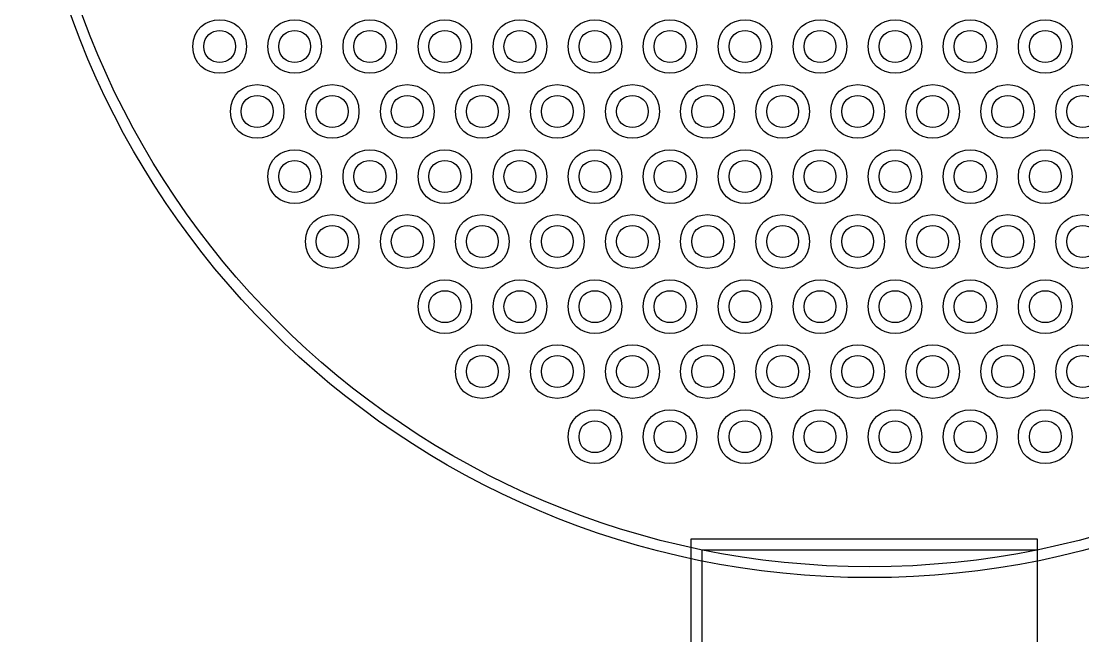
# Model space of a CAD drawing. Extents: x -12.2 to 12.2, y 340.7 to 359.5.
# Drawn here: x -1.429 to 0.359, y 354.228 to 355.262 of the extents above; entities that cross this region are included whole.
import ezdxf

# ---------------------------------------------------------------- set-up
doc = ezdxf.new("R2010")
doc.units = 0
doc.layers.get('0').update_dxf_attribs({"linetype": 'CONTINUOUS'})

msp = doc.modelspace()

# ---------------------------------------------------------------- linework, layer by layer
at = {"color": 5}
for points in [[(-1.068361, 355.219802), (-1.068361, 355.219802)], [(-1.049693, 355.219802), (-1.049693, 355.219802)], [(-0.941962, 355.219802), (-0.941962, 355.219802)], [(-0.923294, 355.219802), (-0.923294, 355.219802)], [(-0.815175, 355.219802), (-0.815175, 355.219802)], [(-0.796896, 355.219802), (-0.796896, 355.219802)], [(-0.688776, 355.219802), (-0.688776, 355.219802)], [(-0.670497, 355.219802), (-0.670497, 355.219802)], [(-0.562377, 355.219802), (-0.562377, 355.219802)], [(-0.544098, 355.219802), (-0.544098, 355.219802)], [(-0.435979, 355.219802), (-0.435979, 355.219802)], [(-0.417699, 355.219802), (-0.417699, 355.219802)], [(-0.30958, 355.219802), (-0.30958, 355.219802)], [(-0.2913, 355.219802), (-0.2913, 355.219802)], [(-0.183181, 355.219802), (-0.183181, 355.219802)], [(-0.164902, 355.219802), (-0.164902, 355.219802)], [(-0.056782, 355.219802), (-0.056782, 355.219802)], [(-0.038503, 355.219802), (-0.038503, 355.219802)], [(0.069617, 355.219802), (0.069617, 355.219802)], [(0.087896, 355.219802), (0.087896, 355.219802)], [(0.196015, 355.219802), (0.196015, 355.219802)], [(0.214683, 355.219802), (0.214683, 355.219802)], [(0.322414, 355.219802), (0.322414, 355.219802)], [(0.341082, 355.219802), (0.341082, 355.219802)], [(-1.004967, 355.110515), (-1.004967, 355.110515)], [(-0.986688, 355.110515), (-0.986688, 355.110515)], [(-0.878569, 355.110515), (-0.878569, 355.110515)], [(-0.86029, 355.110515), (-0.86029, 355.110515)], [(-0.75217, 355.110515), (-0.75217, 355.110515)], [(-0.733891, 355.110515), (-0.733891, 355.110515)], [(-0.625771, 355.110515), (-0.625771, 355.110515)], [(-0.607492, 355.110515), (-0.607492, 355.110515)], [(-0.499372, 355.110515), (-0.499372, 355.110515)], [(-0.481093, 355.110515), (-0.481093, 355.110515)], [(-0.372974, 355.110515), (-0.372974, 355.110515)], [(-0.354305, 355.110515), (-0.354305, 355.110515)], [(-0.246186, 355.110515), (-0.246186, 355.110515)], [(-0.227907, 355.110515), (-0.227907, 355.110515)], [(-0.119787, 355.110515), (-0.119787, 355.110515)], [(-0.101508, 355.110515), (-0.101508, 355.110515)], [(0.006612, 355.110515), (0.006612, 355.110515)], [(0.024891, 355.110515), (0.024891, 355.110515)], [(0.13301, 355.110515), (0.13301, 355.110515)], [(0.151289, 355.110515), (0.151289, 355.110515)], [(0.259409, 355.110515), (0.259409, 355.110515)], [(0.277688, 355.110515), (0.277688, 355.110515)], [(-0.941962, 355.00084), (-0.941962, 355.00084)], [(-0.923294, 355.00084), (-0.923294, 355.00084)], [(-0.815175, 355.00084), (-0.815175, 355.00084)], [(-0.796896, 355.00084), (-0.796896, 355.00084)], [(-0.688776, 355.00084), (-0.688776, 355.00084)], [(-0.670497, 355.00084), (-0.670497, 355.00084)], [(-0.562377, 355.00084), (-0.562377, 355.00084)], [(-0.544098, 355.00084), (-0.544098, 355.00084)], [(-0.435979, 355.00084), (-0.435979, 355.00084)], [(-0.417699, 355.00084), (-0.417699, 355.00084)], [(-0.30958, 355.00084), (-0.30958, 355.00084)], [(-0.2913, 355.00084), (-0.2913, 355.00084)], [(-0.183181, 355.00084), (-0.183181, 355.00084)], [(-0.164902, 355.00084), (-0.164902, 355.00084)], [(-0.056782, 355.00084), (-0.056782, 355.00084)], [(-0.038503, 355.00084), (-0.038503, 355.00084)], [(0.069617, 355.00084), (0.069617, 355.00084)], [(0.087896, 355.00084), (0.087896, 355.00084)], [(0.196015, 355.00084), (0.196015, 355.00084)], [(0.214683, 355.00084), (0.214683, 355.00084)], [(0.322414, 355.00084), (0.322414, 355.00084)], [(0.341082, 355.00084), (0.341082, 355.00084)], [(-0.878569, 354.891554), (-0.878569, 354.891554)], [(-0.86029, 354.891554), (-0.86029, 354.891554)], [(-0.75217, 354.891554), (-0.75217, 354.891554)], [(-0.733891, 354.891554), (-0.733891, 354.891554)], [(-0.625771, 354.891554), (-0.625771, 354.891554)], [(-0.607492, 354.891554), (-0.607492, 354.891554)], [(-0.499372, 354.891554), (-0.499372, 354.891554)], [(-0.481093, 354.891554), (-0.481093, 354.891554)], [(-0.372974, 354.891554), (-0.372974, 354.891554)], [(-0.354305, 354.891554), (-0.354305, 354.891554)], [(-0.246186, 354.891554), (-0.246186, 354.891554)], [(-0.227907, 354.891554), (-0.227907, 354.891554)], [(-0.119787, 354.891554), (-0.119787, 354.891554)], [(-0.101508, 354.891554), (-0.101508, 354.891554)], [(0.006612, 354.891554), (0.006612, 354.891554)], [(0.024891, 354.891554), (0.024891, 354.891554)], [(0.13301, 354.891554), (0.13301, 354.891554)], [(0.151289, 354.891554), (0.151289, 354.891554)], [(0.259409, 354.891554), (0.259409, 354.891554)], [(0.277688, 354.891554), (0.277688, 354.891554)], [(-0.688776, 354.781879), (-0.688776, 354.781879)], [(-0.670497, 354.781879), (-0.670497, 354.781879)], [(-0.562377, 354.781879), (-0.562377, 354.781879)], [(-0.544098, 354.781879), (-0.544098, 354.781879)], [(-0.435979, 354.781879), (-0.435979, 354.781879)], [(-0.417699, 354.781879), (-0.417699, 354.781879)], [(-0.30958, 354.781879), (-0.30958, 354.781879)], [(-0.2913, 354.781879), (-0.2913, 354.781879)], [(-0.183181, 354.781879), (-0.183181, 354.781879)], [(-0.164902, 354.781879), (-0.164902, 354.781879)], [(-0.056782, 354.781879), (-0.056782, 354.781879)], [(-0.038503, 354.781879), (-0.038503, 354.781879)], [(0.069617, 354.781879), (0.069617, 354.781879)], [(0.087896, 354.781879), (0.087896, 354.781879)], [(0.196015, 354.781879), (0.196015, 354.781879)], [(0.214683, 354.781879), (0.214683, 354.781879)], [(0.322414, 354.781879), (0.322414, 354.781879)], [(0.341082, 354.781879), (0.341082, 354.781879)], [(-0.625771, 354.672592), (-0.625771, 354.672592)], [(-0.607492, 354.672592), (-0.607492, 354.672592)], [(-0.499372, 354.672592), (-0.499372, 354.672592)], [(-0.481093, 354.672592), (-0.481093, 354.672592)], [(-0.372974, 354.672592), (-0.372974, 354.672592)], [(-0.354305, 354.672592), (-0.354305, 354.672592)], [(-0.246186, 354.672592), (-0.246186, 354.672592)], [(-0.227907, 354.672592), (-0.227907, 354.672592)], [(-0.119787, 354.672592), (-0.119787, 354.672592)], [(-0.101508, 354.672592), (-0.101508, 354.672592)], [(0.006612, 354.672592), (0.006612, 354.672592)], [(0.024891, 354.672592), (0.024891, 354.672592)], [(0.13301, 354.672592), (0.13301, 354.672592)], [(0.151289, 354.672592), (0.151289, 354.672592)], [(0.259409, 354.672592), (0.259409, 354.672592)], [(0.277688, 354.672592), (0.277688, 354.672592)], [(-0.435979, 354.562917), (-0.435979, 354.562917)], [(-0.417699, 354.562917), (-0.417699, 354.562917)], [(-0.30958, 354.562917), (-0.30958, 354.562917)], [(-0.2913, 354.562917), (-0.2913, 354.562917)], [(-0.183181, 354.562917), (-0.183181, 354.562917)], [(-0.164902, 354.562917), (-0.164902, 354.562917)], [(-0.056782, 354.562917), (-0.056782, 354.562917)], [(-0.038503, 354.562917), (-0.038503, 354.562917)], [(0.069617, 354.562917), (0.069617, 354.562917)], [(0.087896, 354.562917), (0.087896, 354.562917)], [(0.196015, 354.562917), (0.196015, 354.562917)], [(0.214683, 354.562917), (0.214683, 354.562917)], [(0.322414, 354.562917), (0.322414, 354.562917)], [(0.341082, 354.562917), (0.341082, 354.562917)], [(-0.300635, 354.391015), (0.281967, 354.391015), (0.281967, 353.526058), (-0.300635, 353.526058), (-0.300635, 354.391015)], [(-0.282355, 354.372347), (0.281967, 354.372347), (0.281967, 353.525669), (-0.282355, 353.525669), (-0.282355, 354.372347)]]:
    msp.add_lwpolyline(points, dxfattribs=at)
at = {"color": 3}
msp.add_lwpolyline([(-0.282355, 354.372347), (0.281967, 354.372347)], dxfattribs=at)
msp.add_lwpolyline([(-0.282355, 354.372347), (0.281967, 354.372347)], dxfattribs=at)
at = {"color": 5}
for points in [[(0, 354.325676), (-0.789506, 354.325676), (-1.429278, 354.965449), (-1.429278, 355.754955)], [(0, 354.343956), (-0.779394, 354.343956), (-1.410999, 354.97556), (-1.410999, 355.754955)], [(1.410999, 355.754955), (1.410999, 354.97556), (0.779394, 354.343956), (0, 354.343956)], [(1.429278, 355.754955), (1.429278, 354.965449), (0.789506, 354.325676), (0, 354.325676)], [(-1.140311, 355.219802), (-1.140311, 355.280084), (-1.049693, 355.280084), (-1.049693, 355.219802)], [(-1.013912, 355.219802), (-1.013912, 355.280084), (-0.923294, 355.280084), (-0.923294, 355.219802)], [(-0.887125, 355.219802), (-0.887125, 355.280084), (-0.796896, 355.280084), (-0.796896, 355.219802)], [(-0.760726, 355.219802), (-0.760726, 355.280084), (-0.670497, 355.280084), (-0.670497, 355.219802)], [(-0.634327, 355.219802), (-0.634327, 355.280084), (-0.544098, 355.280084), (-0.544098, 355.219802)], [(-0.507929, 355.219802), (-0.507929, 355.280084), (-0.417699, 355.280084), (-0.417699, 355.219802)], [(-0.38153, 355.219802), (-0.38153, 355.280084), (-0.2913, 355.280084), (-0.2913, 355.219802)], [(-0.255131, 355.219802), (-0.255131, 355.280084), (-0.164902, 355.280084), (-0.164902, 355.219802)], [(-0.128732, 355.219802), (-0.128732, 355.280084), (-0.038503, 355.280084), (-0.038503, 355.219802)], [(-0.002334, 355.219802), (-0.002334, 355.280084), (0.087896, 355.280084), (0.087896, 355.219802)], [(0.124065, 355.219802), (0.124065, 355.280084), (0.214683, 355.280084), (0.214683, 355.219802)], [(0.250464, 355.219802), (0.250464, 355.280084), (0.341082, 355.280084), (0.341082, 355.219802)], [(-1.121643, 355.219802), (-1.121643, 355.255582), (-1.068361, 355.255582), (-1.068361, 355.219802)], [(-0.995245, 355.219802), (-0.995245, 355.255582), (-0.941962, 355.255582), (-0.941962, 355.219802)], [(-0.868846, 355.219802), (-0.868846, 355.255582), (-0.815175, 355.255582), (-0.815175, 355.219802)], [(-0.742447, 355.219802), (-0.742447, 355.255582), (-0.688776, 355.255582), (-0.688776, 355.219802)], [(-0.616048, 355.219802), (-0.616048, 355.255582), (-0.562377, 355.255582), (-0.562377, 355.219802)], [(-0.489649, 355.219802), (-0.489649, 355.255582), (-0.435979, 355.255582), (-0.435979, 355.219802)], [(-0.36325, 355.219802), (-0.36325, 355.255582), (-0.30958, 355.255582), (-0.30958, 355.219802)], [(-0.236852, 355.219802), (-0.236852, 355.255582), (-0.183181, 355.255582), (-0.183181, 355.219802)], [(-0.110453, 355.219802), (-0.110453, 355.255582), (-0.056782, 355.255582), (-0.056782, 355.219802)], [(0.015946, 355.219802), (0.015946, 355.255582), (0.069617, 355.255582), (0.069617, 355.219802)], [(0.142344, 355.219802), (0.142344, 355.255582), (0.196015, 355.255582), (0.196015, 355.219802)], [(0.269132, 355.219802), (0.269132, 355.255582), (0.322414, 355.255582), (0.322414, 355.219802)], [(-1.049693, 355.219802), (-1.049693, 355.159908), (-1.140311, 355.159908), (-1.140311, 355.219802)], [(-1.068361, 355.219802), (-1.068361, 355.184021), (-1.121643, 355.184021), (-1.121643, 355.219802)], [(-0.923294, 355.219802), (-0.923294, 355.159908), (-1.013912, 355.159908), (-1.013912, 355.219802)], [(-0.941962, 355.219802), (-0.941962, 355.184021), (-0.995245, 355.184021), (-0.995245, 355.219802)], [(-0.796896, 355.219802), (-0.796896, 355.159908), (-0.887125, 355.159908), (-0.887125, 355.219802)], [(-0.815175, 355.219802), (-0.815175, 355.184021), (-0.868846, 355.184021), (-0.868846, 355.219802)], [(-0.670497, 355.219802), (-0.670497, 355.159908), (-0.760726, 355.159908), (-0.760726, 355.219802)], [(-0.688776, 355.219802), (-0.688776, 355.184021), (-0.742447, 355.184021), (-0.742447, 355.219802)], [(-0.544098, 355.219802), (-0.544098, 355.159908), (-0.634327, 355.159908), (-0.634327, 355.219802)], [(-0.562377, 355.219802), (-0.562377, 355.184021), (-0.616048, 355.184021), (-0.616048, 355.219802)], [(-0.417699, 355.219802), (-0.417699, 355.159908), (-0.507929, 355.159908), (-0.507929, 355.219802)], [(-0.435979, 355.219802), (-0.435979, 355.184021), (-0.489649, 355.184021), (-0.489649, 355.219802)], [(-0.2913, 355.219802), (-0.2913, 355.159908), (-0.38153, 355.159908), (-0.38153, 355.219802)], [(-0.30958, 355.219802), (-0.30958, 355.184021), (-0.36325, 355.184021), (-0.36325, 355.219802)], [(-0.164902, 355.219802), (-0.164902, 355.159908), (-0.255131, 355.159908), (-0.255131, 355.219802)], [(-0.183181, 355.219802), (-0.183181, 355.184021), (-0.236852, 355.184021), (-0.236852, 355.219802)], [(-0.038503, 355.219802), (-0.038503, 355.159908), (-0.128732, 355.159908), (-0.128732, 355.219802)], [(-0.056782, 355.219802), (-0.056782, 355.184021), (-0.110453, 355.184021), (-0.110453, 355.219802)], [(0.087896, 355.219802), (0.087896, 355.159908), (-0.002334, 355.159908), (-0.002334, 355.219802)], [(0.069617, 355.219802), (0.069617, 355.184021), (0.015946, 355.184021), (0.015946, 355.219802)], [(0.214683, 355.219802), (0.214683, 355.159908), (0.124065, 355.159908), (0.124065, 355.219802)], [(0.196015, 355.219802), (0.196015, 355.184021), (0.142344, 355.184021), (0.142344, 355.219802)], [(0.341082, 355.219802), (0.341082, 355.159908), (0.250464, 355.159908), (0.250464, 355.219802)], [(0.322414, 355.219802), (0.322414, 355.184021), (0.269132, 355.184021), (0.269132, 355.219802)], [(-1.076917, 355.110515), (-1.076917, 355.170798), (-0.986688, 355.170798), (-0.986688, 355.110515)], [(-0.950519, 355.110515), (-0.950519, 355.170798), (-0.86029, 355.170798), (-0.86029, 355.110515)], [(-0.82412, 355.110515), (-0.82412, 355.170798), (-0.733891, 355.170798), (-0.733891, 355.110515)], [(-0.697721, 355.110515), (-0.697721, 355.170798), (-0.607492, 355.170798), (-0.607492, 355.110515)], [(-0.571322, 355.110515), (-0.571322, 355.170798), (-0.481093, 355.170798), (-0.481093, 355.110515)], [(-0.444924, 355.110515), (-0.444924, 355.170798), (-0.354305, 355.170798), (-0.354305, 355.110515)], [(-0.318525, 355.110515), (-0.318525, 355.170798), (-0.227907, 355.170798), (-0.227907, 355.110515)], [(-0.191737, 355.110515), (-0.191737, 355.170798), (-0.101508, 355.170798), (-0.101508, 355.110515)], [(-0.065338, 355.110515), (-0.065338, 355.170798), (0.024891, 355.170798), (0.024891, 355.110515)], [(0.06106, 355.110515), (0.06106, 355.170798), (0.151289, 355.170798), (0.151289, 355.110515)], [(0.187459, 355.110515), (0.187459, 355.170798), (0.277688, 355.170798), (0.277688, 355.110515)], [(0.313858, 355.110515), (0.313858, 355.170798), (0.404087, 355.170798), (0.404087, 355.110515)], [(-1.058638, 355.110515), (-1.058638, 355.146296), (-1.004967, 355.146296), (-1.004967, 355.110515)], [(-0.93224, 355.110515), (-0.93224, 355.146296), (-0.878569, 355.146296), (-0.878569, 355.110515)], [(-0.805841, 355.110515), (-0.805841, 355.146296), (-0.75217, 355.146296), (-0.75217, 355.110515)], [(-0.679442, 355.110515), (-0.679442, 355.146296), (-0.625771, 355.146296), (-0.625771, 355.110515)], [(-0.553043, 355.110515), (-0.553043, 355.146296), (-0.499372, 355.146296), (-0.499372, 355.110515)], [(-0.426255, 355.110515), (-0.426255, 355.146296), (-0.372974, 355.146296), (-0.372974, 355.110515)], [(-0.299857, 355.110515), (-0.299857, 355.146296), (-0.246186, 355.146296), (-0.246186, 355.110515)], [(-0.173458, 355.110515), (-0.173458, 355.146296), (-0.119787, 355.146296), (-0.119787, 355.110515)], [(-0.047059, 355.110515), (-0.047059, 355.146296), (0.006612, 355.146296), (0.006612, 355.110515)], [(0.079339, 355.110515), (0.079339, 355.146296), (0.13301, 355.146296), (0.13301, 355.110515)], [(0.205738, 355.110515), (0.205738, 355.146296), (0.259409, 355.146296), (0.259409, 355.110515)], [(0.332137, 355.110515), (0.332137, 355.146296), (0.385808, 355.146296), (0.385808, 355.110515)], [(-0.986688, 355.110515), (-0.986688, 355.050233), (-1.076917, 355.050233), (-1.076917, 355.110515)], [(-1.004967, 355.110515), (-1.004967, 355.074735), (-1.058638, 355.074735), (-1.058638, 355.110515)], [(-0.86029, 355.110515), (-0.86029, 355.050233), (-0.950519, 355.050233), (-0.950519, 355.110515)], [(-0.878569, 355.110515), (-0.878569, 355.074735), (-0.93224, 355.074735), (-0.93224, 355.110515)], [(-0.733891, 355.110515), (-0.733891, 355.050233), (-0.82412, 355.050233), (-0.82412, 355.110515)], [(-0.75217, 355.110515), (-0.75217, 355.074735), (-0.805841, 355.074735), (-0.805841, 355.110515)], [(-0.607492, 355.110515), (-0.607492, 355.050233), (-0.697721, 355.050233), (-0.697721, 355.110515)], [(-0.625771, 355.110515), (-0.625771, 355.074735), (-0.679442, 355.074735), (-0.679442, 355.110515)], [(-0.481093, 355.110515), (-0.481093, 355.050233), (-0.571322, 355.050233), (-0.571322, 355.110515)], [(-0.499372, 355.110515), (-0.499372, 355.074735), (-0.553043, 355.074735), (-0.553043, 355.110515)], [(-0.354305, 355.110515), (-0.354305, 355.050233), (-0.444924, 355.050233), (-0.444924, 355.110515)], [(-0.372974, 355.110515), (-0.372974, 355.074735), (-0.426255, 355.074735), (-0.426255, 355.110515)], [(-0.227907, 355.110515), (-0.227907, 355.050233), (-0.318525, 355.050233), (-0.318525, 355.110515)], [(-0.246186, 355.110515), (-0.246186, 355.074735), (-0.299857, 355.074735), (-0.299857, 355.110515)], [(-0.101508, 355.110515), (-0.101508, 355.050233), (-0.191737, 355.050233), (-0.191737, 355.110515)], [(-0.119787, 355.110515), (-0.119787, 355.074735), (-0.173458, 355.074735), (-0.173458, 355.110515)], [(0.024891, 355.110515), (0.024891, 355.050233), (-0.065338, 355.050233), (-0.065338, 355.110515)], [(0.006612, 355.110515), (0.006612, 355.074735), (-0.047059, 355.074735), (-0.047059, 355.110515)], [(0.151289, 355.110515), (0.151289, 355.050233), (0.06106, 355.050233), (0.06106, 355.110515)], [(0.13301, 355.110515), (0.13301, 355.074735), (0.079339, 355.074735), (0.079339, 355.110515)], [(0.277688, 355.110515), (0.277688, 355.050233), (0.187459, 355.050233), (0.187459, 355.110515)], [(0.259409, 355.110515), (0.259409, 355.074735), (0.205738, 355.074735), (0.205738, 355.110515)], [(0.404087, 355.110515), (0.404087, 355.050233), (0.313858, 355.050233), (0.313858, 355.110515)], [(0.385808, 355.110515), (0.385808, 355.074735), (0.332137, 355.074735), (0.332137, 355.110515)], [(-1.013912, 355.00084), (-1.013912, 355.061123), (-0.923294, 355.061123), (-0.923294, 355.00084)], [(-0.887125, 355.00084), (-0.887125, 355.061123), (-0.796896, 355.061123), (-0.796896, 355.00084)], [(-0.760726, 355.00084), (-0.760726, 355.061123), (-0.670497, 355.061123), (-0.670497, 355.00084)], [(-0.634327, 355.00084), (-0.634327, 355.061123), (-0.544098, 355.061123), (-0.544098, 355.00084)], [(-0.507929, 355.00084), (-0.507929, 355.061123), (-0.417699, 355.061123), (-0.417699, 355.00084)], [(-0.38153, 355.00084), (-0.38153, 355.061123), (-0.2913, 355.061123), (-0.2913, 355.00084)], [(-0.255131, 355.00084), (-0.255131, 355.061123), (-0.164902, 355.061123), (-0.164902, 355.00084)], [(-0.128732, 355.00084), (-0.128732, 355.061123), (-0.038503, 355.061123), (-0.038503, 355.00084)], [(-0.002334, 355.00084), (-0.002334, 355.061123), (0.087896, 355.061123), (0.087896, 355.00084)], [(0.124065, 355.00084), (0.124065, 355.061123), (0.214683, 355.061123), (0.214683, 355.00084)], [(0.250464, 355.00084), (0.250464, 355.061123), (0.341082, 355.061123), (0.341082, 355.00084)], [(-0.995245, 355.00084), (-0.995245, 355.036621), (-0.941962, 355.036621), (-0.941962, 355.00084)], [(-0.868846, 355.00084), (-0.868846, 355.036621), (-0.815175, 355.036621), (-0.815175, 355.00084)], [(-0.742447, 355.00084), (-0.742447, 355.036621), (-0.688776, 355.036621), (-0.688776, 355.00084)], [(-0.616048, 355.00084), (-0.616048, 355.036621), (-0.562377, 355.036621), (-0.562377, 355.00084)], [(-0.489649, 355.00084), (-0.489649, 355.036621), (-0.435979, 355.036621), (-0.435979, 355.00084)], [(-0.36325, 355.00084), (-0.36325, 355.036621), (-0.30958, 355.036621), (-0.30958, 355.00084)], [(-0.236852, 355.00084), (-0.236852, 355.036621), (-0.183181, 355.036621), (-0.183181, 355.00084)], [(-0.110453, 355.00084), (-0.110453, 355.036621), (-0.056782, 355.036621), (-0.056782, 355.00084)], [(0.015946, 355.00084), (0.015946, 355.036621), (0.069617, 355.036621), (0.069617, 355.00084)], [(0.142344, 355.00084), (0.142344, 355.036621), (0.196015, 355.036621), (0.196015, 355.00084)], [(0.269132, 355.00084), (0.269132, 355.036621), (0.322414, 355.036621), (0.322414, 355.00084)], [(-0.923294, 355.00084), (-0.923294, 354.940558), (-1.013912, 354.940558), (-1.013912, 355.00084)], [(-0.941962, 355.00084), (-0.941962, 354.96506), (-0.995245, 354.96506), (-0.995245, 355.00084)], [(-0.796896, 355.00084), (-0.796896, 354.940558), (-0.887125, 354.940558), (-0.887125, 355.00084)], [(-0.815175, 355.00084), (-0.815175, 354.96506), (-0.868846, 354.96506), (-0.868846, 355.00084)], [(-0.670497, 355.00084), (-0.670497, 354.940558), (-0.760726, 354.940558), (-0.760726, 355.00084)], [(-0.688776, 355.00084), (-0.688776, 354.96506), (-0.742447, 354.96506), (-0.742447, 355.00084)], [(-0.544098, 355.00084), (-0.544098, 354.940558), (-0.634327, 354.940558), (-0.634327, 355.00084)], [(-0.562377, 355.00084), (-0.562377, 354.96506), (-0.616048, 354.96506), (-0.616048, 355.00084)], [(-0.417699, 355.00084), (-0.417699, 354.940558), (-0.507929, 354.940558), (-0.507929, 355.00084)], [(-0.435979, 355.00084), (-0.435979, 354.96506), (-0.489649, 354.96506), (-0.489649, 355.00084)], [(-0.2913, 355.00084), (-0.2913, 354.940558), (-0.38153, 354.940558), (-0.38153, 355.00084)], [(-0.30958, 355.00084), (-0.30958, 354.96506), (-0.36325, 354.96506), (-0.36325, 355.00084)], [(-0.164902, 355.00084), (-0.164902, 354.940558), (-0.255131, 354.940558), (-0.255131, 355.00084)], [(-0.183181, 355.00084), (-0.183181, 354.96506), (-0.236852, 354.96506), (-0.236852, 355.00084)], [(-0.038503, 355.00084), (-0.038503, 354.940558), (-0.128732, 354.940558), (-0.128732, 355.00084)], [(-0.056782, 355.00084), (-0.056782, 354.96506), (-0.110453, 354.96506), (-0.110453, 355.00084)], [(0.087896, 355.00084), (0.087896, 354.940558), (-0.002334, 354.940558), (-0.002334, 355.00084)], [(0.069617, 355.00084), (0.069617, 354.96506), (0.015946, 354.96506), (0.015946, 355.00084)], [(0.214683, 355.00084), (0.214683, 354.940558), (0.124065, 354.940558), (0.124065, 355.00084)], [(0.196015, 355.00084), (0.196015, 354.96506), (0.142344, 354.96506), (0.142344, 355.00084)], [(0.341082, 355.00084), (0.341082, 354.940558), (0.250464, 354.940558), (0.250464, 355.00084)], [(0.322414, 355.00084), (0.322414, 354.96506), (0.269132, 354.96506), (0.269132, 355.00084)], [(-0.950519, 354.891554), (-0.950519, 354.951837), (-0.86029, 354.951837), (-0.86029, 354.891554)], [(-0.82412, 354.891554), (-0.82412, 354.951837), (-0.733891, 354.951837), (-0.733891, 354.891554)], [(-0.697721, 354.891554), (-0.697721, 354.951837), (-0.607492, 354.951837), (-0.607492, 354.891554)], [(-0.571322, 354.891554), (-0.571322, 354.951837), (-0.481093, 354.951837), (-0.481093, 354.891554)], [(-0.444924, 354.891554), (-0.444924, 354.951837), (-0.354305, 354.951837), (-0.354305, 354.891554)], [(-0.318525, 354.891554), (-0.318525, 354.951837), (-0.227907, 354.951837), (-0.227907, 354.891554)], [(-0.191737, 354.891554), (-0.191737, 354.951837), (-0.101508, 354.951837), (-0.101508, 354.891554)], [(-0.065338, 354.891554), (-0.065338, 354.951837), (0.024891, 354.951837), (0.024891, 354.891554)], [(0.06106, 354.891554), (0.06106, 354.951837), (0.151289, 354.951837), (0.151289, 354.891554)], [(0.187459, 354.891554), (0.187459, 354.951837), (0.277688, 354.951837), (0.277688, 354.891554)], [(0.313858, 354.891554), (0.313858, 354.951837), (0.404087, 354.951837), (0.404087, 354.891554)], [(-0.93224, 354.891554), (-0.93224, 354.927335), (-0.878569, 354.927335), (-0.878569, 354.891554)], [(-0.805841, 354.891554), (-0.805841, 354.927335), (-0.75217, 354.927335), (-0.75217, 354.891554)], [(-0.679442, 354.891554), (-0.679442, 354.927335), (-0.625771, 354.927335), (-0.625771, 354.891554)], [(-0.553043, 354.891554), (-0.553043, 354.927335), (-0.499372, 354.927335), (-0.499372, 354.891554)], [(-0.426255, 354.891554), (-0.426255, 354.927335), (-0.372974, 354.927335), (-0.372974, 354.891554)], [(-0.299857, 354.891554), (-0.299857, 354.927335), (-0.246186, 354.927335), (-0.246186, 354.891554)], [(-0.173458, 354.891554), (-0.173458, 354.927335), (-0.119787, 354.927335), (-0.119787, 354.891554)], [(-0.047059, 354.891554), (-0.047059, 354.927335), (0.006612, 354.927335), (0.006612, 354.891554)], [(0.079339, 354.891554), (0.079339, 354.927335), (0.13301, 354.927335), (0.13301, 354.891554)], [(0.205738, 354.891554), (0.205738, 354.927335), (0.259409, 354.927335), (0.259409, 354.891554)], [(0.332137, 354.891554), (0.332137, 354.927335), (0.385808, 354.927335), (0.385808, 354.891554)], [(-0.86029, 354.891554), (-0.86029, 354.831272), (-0.950519, 354.831272), (-0.950519, 354.891554)], [(-0.878569, 354.891554), (-0.878569, 354.855774), (-0.93224, 354.855774), (-0.93224, 354.891554)], [(-0.733891, 354.891554), (-0.733891, 354.831272), (-0.82412, 354.831272), (-0.82412, 354.891554)], [(-0.75217, 354.891554), (-0.75217, 354.855774), (-0.805841, 354.855774), (-0.805841, 354.891554)], [(-0.607492, 354.891554), (-0.607492, 354.831272), (-0.697721, 354.831272), (-0.697721, 354.891554)], [(-0.625771, 354.891554), (-0.625771, 354.855774), (-0.679442, 354.855774), (-0.679442, 354.891554)], [(-0.481093, 354.891554), (-0.481093, 354.831272), (-0.571322, 354.831272), (-0.571322, 354.891554)], [(-0.499372, 354.891554), (-0.499372, 354.855774), (-0.553043, 354.855774), (-0.553043, 354.891554)], [(-0.354305, 354.891554), (-0.354305, 354.831272), (-0.444924, 354.831272), (-0.444924, 354.891554)], [(-0.372974, 354.891554), (-0.372974, 354.855774), (-0.426255, 354.855774), (-0.426255, 354.891554)], [(-0.227907, 354.891554), (-0.227907, 354.831272), (-0.318525, 354.831272), (-0.318525, 354.891554)], [(-0.246186, 354.891554), (-0.246186, 354.855774), (-0.299857, 354.855774), (-0.299857, 354.891554)], [(-0.101508, 354.891554), (-0.101508, 354.831272), (-0.191737, 354.831272), (-0.191737, 354.891554)], [(-0.119787, 354.891554), (-0.119787, 354.855774), (-0.173458, 354.855774), (-0.173458, 354.891554)], [(0.024891, 354.891554), (0.024891, 354.831272), (-0.065338, 354.831272), (-0.065338, 354.891554)], [(0.006612, 354.891554), (0.006612, 354.855774), (-0.047059, 354.855774), (-0.047059, 354.891554)], [(0.151289, 354.891554), (0.151289, 354.831272), (0.06106, 354.831272), (0.06106, 354.891554)], [(0.13301, 354.891554), (0.13301, 354.855774), (0.079339, 354.855774), (0.079339, 354.891554)], [(0.277688, 354.891554), (0.277688, 354.831272), (0.187459, 354.831272), (0.187459, 354.891554)], [(0.259409, 354.891554), (0.259409, 354.855774), (0.205738, 354.855774), (0.205738, 354.891554)], [(0.404087, 354.891554), (0.404087, 354.831272), (0.313858, 354.831272), (0.313858, 354.891554)], [(0.385808, 354.891554), (0.385808, 354.855774), (0.332137, 354.855774), (0.332137, 354.891554)], [(-0.760726, 354.781879), (-0.760726, 354.842161), (-0.670497, 354.842161), (-0.670497, 354.781879)], [(-0.634327, 354.781879), (-0.634327, 354.842161), (-0.544098, 354.842161), (-0.544098, 354.781879)], [(-0.507929, 354.781879), (-0.507929, 354.842161), (-0.417699, 354.842161), (-0.417699, 354.781879)], [(-0.38153, 354.781879), (-0.38153, 354.842161), (-0.2913, 354.842161), (-0.2913, 354.781879)], [(-0.255131, 354.781879), (-0.255131, 354.842161), (-0.164902, 354.842161), (-0.164902, 354.781879)], [(-0.128732, 354.781879), (-0.128732, 354.842161), (-0.038503, 354.842161), (-0.038503, 354.781879)], [(-0.002334, 354.781879), (-0.002334, 354.842161), (0.087896, 354.842161), (0.087896, 354.781879)], [(0.124065, 354.781879), (0.124065, 354.842161), (0.214683, 354.842161), (0.214683, 354.781879)], [(0.250464, 354.781879), (0.250464, 354.842161), (0.341082, 354.842161), (0.341082, 354.781879)], [(-0.742447, 354.781879), (-0.742447, 354.817659), (-0.688776, 354.817659), (-0.688776, 354.781879)], [(-0.616048, 354.781879), (-0.616048, 354.817659), (-0.562377, 354.817659), (-0.562377, 354.781879)], [(-0.489649, 354.781879), (-0.489649, 354.817659), (-0.435979, 354.817659), (-0.435979, 354.781879)], [(-0.36325, 354.781879), (-0.36325, 354.817659), (-0.30958, 354.817659), (-0.30958, 354.781879)], [(-0.236852, 354.781879), (-0.236852, 354.817659), (-0.183181, 354.817659), (-0.183181, 354.781879)], [(-0.110453, 354.781879), (-0.110453, 354.817659), (-0.056782, 354.817659), (-0.056782, 354.781879)], [(0.015946, 354.781879), (0.015946, 354.817659), (0.069617, 354.817659), (0.069617, 354.781879)], [(0.142344, 354.781879), (0.142344, 354.817659), (0.196015, 354.817659), (0.196015, 354.781879)], [(0.269132, 354.781879), (0.269132, 354.817659), (0.322414, 354.817659), (0.322414, 354.781879)], [(-0.670497, 354.781879), (-0.670497, 354.721596), (-0.760726, 354.721596), (-0.760726, 354.781879)], [(-0.688776, 354.781879), (-0.688776, 354.746098), (-0.742447, 354.746098), (-0.742447, 354.781879)], [(-0.544098, 354.781879), (-0.544098, 354.721596), (-0.634327, 354.721596), (-0.634327, 354.781879)], [(-0.562377, 354.781879), (-0.562377, 354.746098), (-0.616048, 354.746098), (-0.616048, 354.781879)], [(-0.417699, 354.781879), (-0.417699, 354.721596), (-0.507929, 354.721596), (-0.507929, 354.781879)], [(-0.435979, 354.781879), (-0.435979, 354.746098), (-0.489649, 354.746098), (-0.489649, 354.781879)], [(-0.2913, 354.781879), (-0.2913, 354.721596), (-0.38153, 354.721596), (-0.38153, 354.781879)], [(-0.30958, 354.781879), (-0.30958, 354.746098), (-0.36325, 354.746098), (-0.36325, 354.781879)], [(-0.164902, 354.781879), (-0.164902, 354.721596), (-0.255131, 354.721596), (-0.255131, 354.781879)], [(-0.183181, 354.781879), (-0.183181, 354.746098), (-0.236852, 354.746098), (-0.236852, 354.781879)], [(-0.038503, 354.781879), (-0.038503, 354.721596), (-0.128732, 354.721596), (-0.128732, 354.781879)], [(-0.056782, 354.781879), (-0.056782, 354.746098), (-0.110453, 354.746098), (-0.110453, 354.781879)], [(0.087896, 354.781879), (0.087896, 354.721596), (-0.002334, 354.721596), (-0.002334, 354.781879)], [(0.069617, 354.781879), (0.069617, 354.746098), (0.015946, 354.746098), (0.015946, 354.781879)], [(0.214683, 354.781879), (0.214683, 354.721596), (0.124065, 354.721596), (0.124065, 354.781879)], [(0.196015, 354.781879), (0.196015, 354.746098), (0.142344, 354.746098), (0.142344, 354.781879)], [(0.341082, 354.781879), (0.341082, 354.721596), (0.250464, 354.721596), (0.250464, 354.781879)], [(0.322414, 354.781879), (0.322414, 354.746098), (0.269132, 354.746098), (0.269132, 354.781879)], [(-0.697721, 354.672592), (-0.697721, 354.732486), (-0.607492, 354.732486), (-0.607492, 354.672592)], [(-0.571322, 354.672592), (-0.571322, 354.732486), (-0.481093, 354.732486), (-0.481093, 354.672592)], [(-0.444924, 354.672592), (-0.444924, 354.732486), (-0.354305, 354.732486), (-0.354305, 354.672592)], [(-0.318525, 354.672592), (-0.318525, 354.732486), (-0.227907, 354.732486), (-0.227907, 354.672592)], [(-0.191737, 354.672592), (-0.191737, 354.732486), (-0.101508, 354.732486), (-0.101508, 354.672592)], [(-0.065338, 354.672592), (-0.065338, 354.732486), (0.024891, 354.732486), (0.024891, 354.672592)], [(0.06106, 354.672592), (0.06106, 354.732486), (0.151289, 354.732486), (0.151289, 354.672592)], [(0.187459, 354.672592), (0.187459, 354.732486), (0.277688, 354.732486), (0.277688, 354.672592)], [(0.313858, 354.672592), (0.313858, 354.732486), (0.404087, 354.732486), (0.404087, 354.672592)], [(-0.679442, 354.672592), (-0.679442, 354.708373), (-0.625771, 354.708373), (-0.625771, 354.672592)], [(-0.553043, 354.672592), (-0.553043, 354.708373), (-0.499372, 354.708373), (-0.499372, 354.672592)], [(-0.426255, 354.672592), (-0.426255, 354.708373), (-0.372974, 354.708373), (-0.372974, 354.672592)], [(-0.299857, 354.672592), (-0.299857, 354.708373), (-0.246186, 354.708373), (-0.246186, 354.672592)], [(-0.173458, 354.672592), (-0.173458, 354.708373), (-0.119787, 354.708373), (-0.119787, 354.672592)], [(-0.047059, 354.672592), (-0.047059, 354.708373), (0.006612, 354.708373), (0.006612, 354.672592)], [(0.079339, 354.672592), (0.079339, 354.708373), (0.13301, 354.708373), (0.13301, 354.672592)], [(0.205738, 354.672592), (0.205738, 354.708373), (0.259409, 354.708373), (0.259409, 354.672592)], [(0.332137, 354.672592), (0.332137, 354.708373), (0.385808, 354.708373), (0.385808, 354.672592)], [(-0.607492, 354.672592), (-0.607492, 354.61231), (-0.697721, 354.61231), (-0.697721, 354.672592)], [(-0.625771, 354.672592), (-0.625771, 354.636812), (-0.679442, 354.636812), (-0.679442, 354.672592)], [(-0.481093, 354.672592), (-0.481093, 354.61231), (-0.571322, 354.61231), (-0.571322, 354.672592)], [(-0.499372, 354.672592), (-0.499372, 354.636812), (-0.553043, 354.636812), (-0.553043, 354.672592)], [(-0.354305, 354.672592), (-0.354305, 354.61231), (-0.444924, 354.61231), (-0.444924, 354.672592)], [(-0.372974, 354.672592), (-0.372974, 354.636812), (-0.426255, 354.636812), (-0.426255, 354.672592)], [(-0.227907, 354.672592), (-0.227907, 354.61231), (-0.318525, 354.61231), (-0.318525, 354.672592)], [(-0.246186, 354.672592), (-0.246186, 354.636812), (-0.299857, 354.636812), (-0.299857, 354.672592)], [(-0.101508, 354.672592), (-0.101508, 354.61231), (-0.191737, 354.61231), (-0.191737, 354.672592)], [(-0.119787, 354.672592), (-0.119787, 354.636812), (-0.173458, 354.636812), (-0.173458, 354.672592)], [(0.024891, 354.672592), (0.024891, 354.61231), (-0.065338, 354.61231), (-0.065338, 354.672592)], [(0.006612, 354.672592), (0.006612, 354.636812), (-0.047059, 354.636812), (-0.047059, 354.672592)], [(0.151289, 354.672592), (0.151289, 354.61231), (0.06106, 354.61231), (0.06106, 354.672592)], [(0.13301, 354.672592), (0.13301, 354.636812), (0.079339, 354.636812), (0.079339, 354.672592)], [(0.277688, 354.672592), (0.277688, 354.61231), (0.187459, 354.61231), (0.187459, 354.672592)], [(0.259409, 354.672592), (0.259409, 354.636812), (0.205738, 354.636812), (0.205738, 354.672592)], [(0.404087, 354.672592), (0.404087, 354.61231), (0.313858, 354.61231), (0.313858, 354.672592)], [(0.385808, 354.672592), (0.385808, 354.636812), (0.332137, 354.636812), (0.332137, 354.672592)], [(-0.507929, 354.562917), (-0.507929, 354.6232), (-0.417699, 354.6232), (-0.417699, 354.562917)], [(-0.38153, 354.562917), (-0.38153, 354.6232), (-0.2913, 354.6232), (-0.2913, 354.562917)], [(-0.255131, 354.562917), (-0.255131, 354.6232), (-0.164902, 354.6232), (-0.164902, 354.562917)], [(-0.128732, 354.562917), (-0.128732, 354.6232), (-0.038503, 354.6232), (-0.038503, 354.562917)], [(-0.002334, 354.562917), (-0.002334, 354.6232), (0.087896, 354.6232), (0.087896, 354.562917)], [(0.124065, 354.562917), (0.124065, 354.6232), (0.214683, 354.6232), (0.214683, 354.562917)], [(0.250464, 354.562917), (0.250464, 354.6232), (0.341082, 354.6232), (0.341082, 354.562917)], [(-0.489649, 354.562917), (-0.489649, 354.598698), (-0.435979, 354.598698), (-0.435979, 354.562917)], [(-0.36325, 354.562917), (-0.36325, 354.598698), (-0.30958, 354.598698), (-0.30958, 354.562917)], [(-0.236852, 354.562917), (-0.236852, 354.598698), (-0.183181, 354.598698), (-0.183181, 354.562917)], [(-0.110453, 354.562917), (-0.110453, 354.598698), (-0.056782, 354.598698), (-0.056782, 354.562917)], [(0.015946, 354.562917), (0.015946, 354.598698), (0.069617, 354.598698), (0.069617, 354.562917)], [(0.142344, 354.562917), (0.142344, 354.598698), (0.196015, 354.598698), (0.196015, 354.562917)], [(0.269132, 354.562917), (0.269132, 354.598698), (0.322414, 354.598698), (0.322414, 354.562917)], [(-0.417699, 354.562917), (-0.417699, 354.502635), (-0.507929, 354.502635), (-0.507929, 354.562917)], [(-0.435979, 354.562917), (-0.435979, 354.527137), (-0.489649, 354.527137), (-0.489649, 354.562917)], [(-0.2913, 354.562917), (-0.2913, 354.502635), (-0.38153, 354.502635), (-0.38153, 354.562917)], [(-0.30958, 354.562917), (-0.30958, 354.527137), (-0.36325, 354.527137), (-0.36325, 354.562917)], [(-0.164902, 354.562917), (-0.164902, 354.502635), (-0.255131, 354.502635), (-0.255131, 354.562917)], [(-0.183181, 354.562917), (-0.183181, 354.527137), (-0.236852, 354.527137), (-0.236852, 354.562917)], [(-0.038503, 354.562917), (-0.038503, 354.502635), (-0.128732, 354.502635), (-0.128732, 354.562917)], [(-0.056782, 354.562917), (-0.056782, 354.527137), (-0.110453, 354.527137), (-0.110453, 354.562917)], [(0.087896, 354.562917), (0.087896, 354.502635), (-0.002334, 354.502635), (-0.002334, 354.562917)], [(0.069617, 354.562917), (0.069617, 354.527137), (0.015946, 354.527137), (0.015946, 354.562917)], [(0.214683, 354.562917), (0.214683, 354.502635), (0.124065, 354.502635), (0.124065, 354.562917)], [(0.196015, 354.562917), (0.196015, 354.527137), (0.142344, 354.527137), (0.142344, 354.562917)], [(0.341082, 354.562917), (0.341082, 354.502635), (0.250464, 354.502635), (0.250464, 354.562917)], [(0.322414, 354.562917), (0.322414, 354.527137), (0.269132, 354.527137), (0.269132, 354.562917)]]:
    msp.add_open_spline(points, degree=3, dxfattribs=at)

doc.saveas('drawing.dxf')
